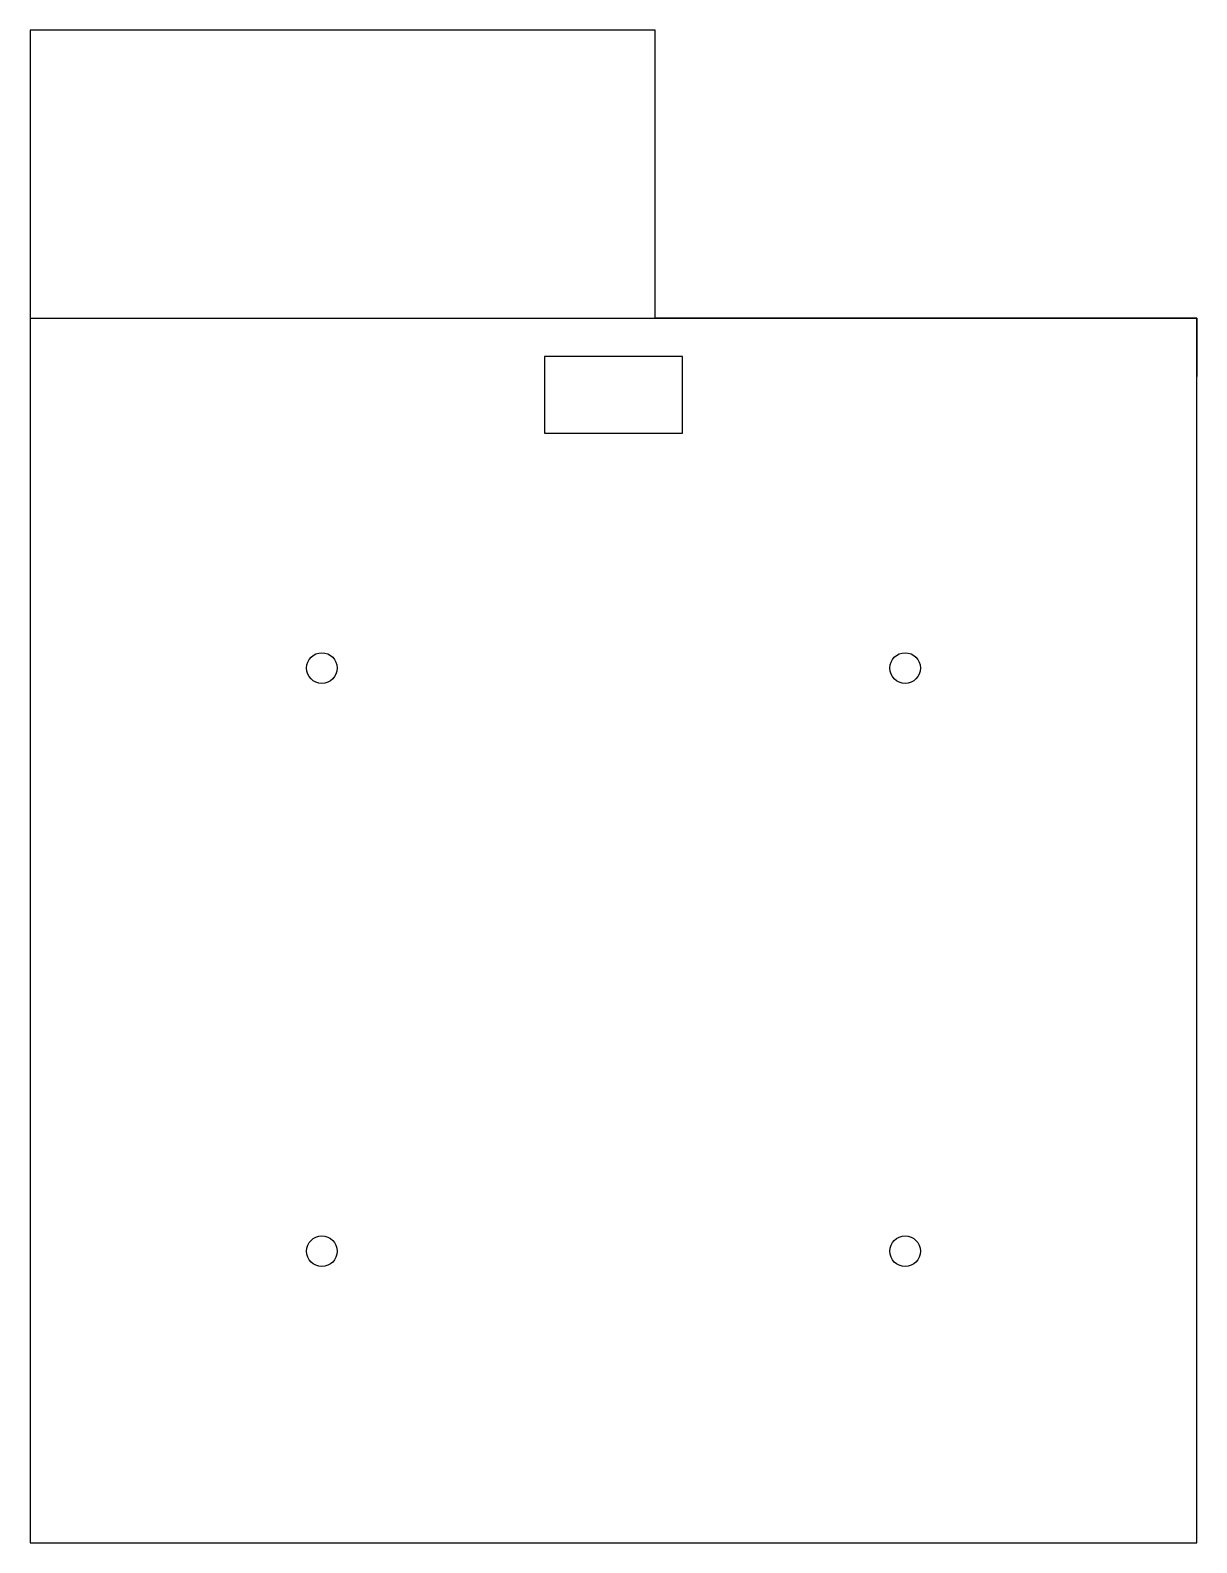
# Model space of a CAD drawing. Header units: millimetres. Extents: x 0 to 76.2, y -98.8 to 0.
import ezdxf

# ---------------------------------------------------------------- set-up
doc = ezdxf.new("R2010")
doc.units = ezdxf.units.MM
doc.layers.get('0').update_dxf_attribs({"linetype": 'CONTINUOUS'})

msp = doc.modelspace()

# ---------------------------------------------------------------- linework, layer by layer
for p, q in [((40.832, 0.00003), (0, 0)), ((0, 0), (0, -98.82226)), ((40.832, -18.82226), (40.832, 0.00003)), ((0.0002, -18.82226), (76.2002, -18.82226)), ((76.2002, -18.82226), (40.832, -18.82226)), ((76.2002, -98.82226), (76.2002, -18.82226)), ((76.2002, -18.82226), (76.2002, -22.62226)), ((0, -98.82226), (76.2002, -98.82226))]:
    msp.add_line(p, q)
msp.add_lwpolyline([(42.6002, -21.32226), (33.6002, -21.32226), (33.6002, -26.32226), (42.6002, -26.32226)], close=True)
for centre in [(19.05, -41.67198), (57.15012, -41.67202), (19.05, -79.77214), (57.15016, -79.77214)]:
    msp.add_circle(centre, 1)

doc.saveas('drawing.dxf')
